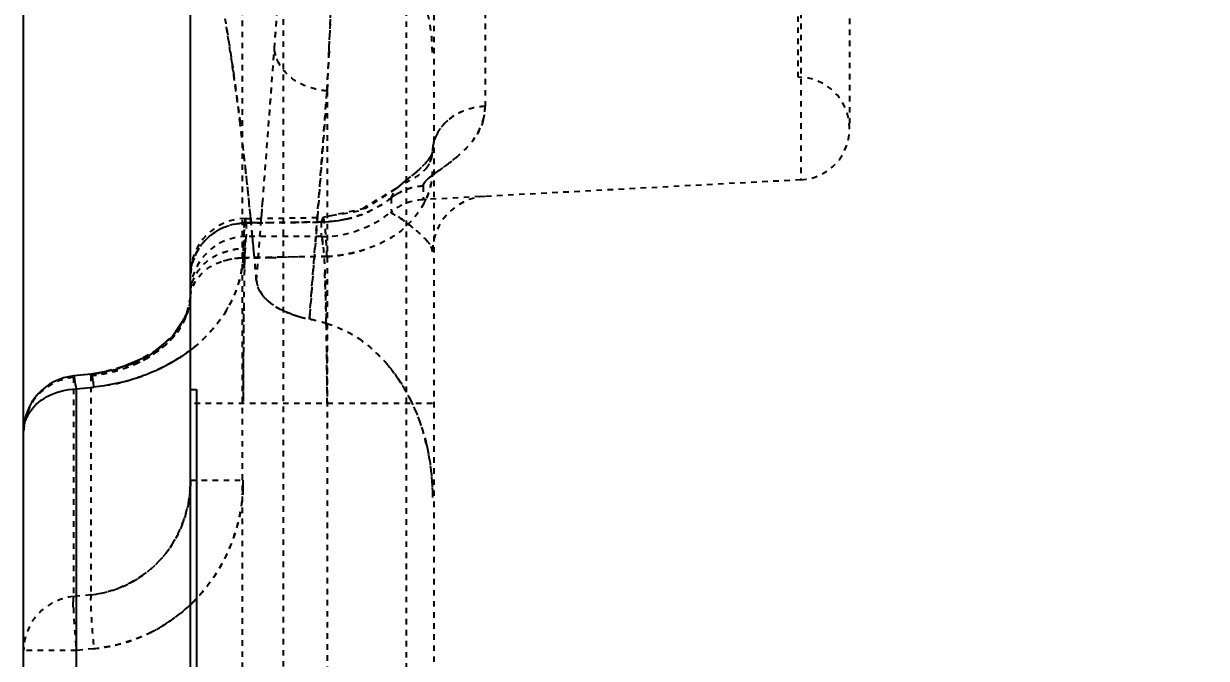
# Model space of a CAD drawing. Header units: millimetres. Extents: x 2461 to 3142, y 1660 to 2165.
# Drawn here: x 3007.49 to 3028.86, y 2001.07 to 2012.55 of the extents above; entities that cross this region are included whole.
import ezdxf

# ---------------------------------------------------------------- set-up
doc = ezdxf.new("R2010")
doc.units = ezdxf.units.MM
doc.linetypes.add('HIDDEN', pattern=[0.2, 0.1, -0.1])
doc.layers.add('DEFAULT_2', color=8, linetype='HIDDEN')
doc.styles.get("Standard").update_dxf_attribs({"font": 'arial.ttf'})
doc.dimstyles.new('mold', dxfattribs={"dimtxt": 8, "dimasz": 5, "dimexe": 0, "dimexo": 0, "dimgap": 0, "dimtad": 1, "dimzin": 1, "dimtxsty": 'Standard', "dimcen": 0, "dimclrd": 4, "dimclre": 4, "dimclrt": 6, "dimazin": 0, "dimtfac": 1, "dimtofl": 0, "dimtmove": 0, "dimatfit": 3, "dimfxl": 0, "dimarcsym": 0})

# ---------------------------------------------------------------- blocks, each defined once
blk = doc.blocks.new('*D98')
at = {"color": 4, "lineweight": -2, "transparency": 16777216}
for p, q in [((3007.488, 1962.515), (3007.488, 2125.809)), ((3012.488, 2125.809), (3077.488, 2125.809)), ((3082.488, 1999.505), (3082.488, 2125.809))]:
    blk.add_line(p, q, dxfattribs=at)
at = {"color": 4, "transparency": 16777216}
for points in [[(3012.488, 2126.642), (3012.488, 2124.976), (3007.488, 2125.809)], [(3077.488, 2126.642), (3077.488, 2124.976), (3082.488, 2125.809)]]:
    blk.add_solid(points, dxfattribs=at)
at = {"layer": 'Defpoints', "color": 0, "transparency": 16777216}
for p in [(3082.488, 2125.809), (3082.488, 1999.505), (3007.488, 1962.515)]:
    blk.add_point(p, dxfattribs=at)
at = {"color": 6, "transparency": 16777216, "insert": (3050.737, 2130.617), "char_height": 8, "attachment_point": 5}
blk.add_mtext('75,00', dxfattribs=at)

msp = doc.modelspace()

# ---------------------------------------------------------------- linework, layer by layer
at = {"color": 7, "linetype": 'Continuous'}
for p, q in [((3010.503, 1754.352), (3010.503, 2104.352)), ((3010.419, 2007.262), (3010.176, 2006.889)), ((3010.176, 2006.889), (3009.749, 2006.543)), ((3009.749, 2006.543), (3009.148, 2006.29)), ((3009.428, 2006.384), (3009.27, 2006.341)), ((3009.607, 2006.483), (3009.428, 2006.384)), ((3008.709, 2006.209), (3008.394, 2006.178)), ((3009.148, 2006.29), (3008.709, 2006.209)), ((3008.709, 2006.209), (3008.709, 2006.209)), ((3008.441, 2005.946), (3008.756, 2005.978)), ((3008.441, 1997.66), (3008.441, 2005.946)), ((3010.503, 2005.931), (3010.613, 2005.931)), ((3010.613, 2005.931), (3010.613, 1995.931)), ((3007.488, 1986.238), (3007.488, 2005.178))]:
    msp.add_line(p, q, dxfattribs=at)
msp.add_arc((3008.493, 2005.178), 1.005, 95.6743, 180, dxfattribs=at)
for points, knots in [([(3010.513, 2006.655), (3010.456, 2006.61), (3010.206, 2006.431), (3009.931, 2006.29), (3009.713, 2006.205)], [0, 0, 0, 0, 0.238495, 1, 1, 1, 1]), ([(3008.441, 2005.946), (3008.433, 2005.999), (3008.418, 2006.074), (3008.409, 2006.154), (3008.397, 2006.175)], [0, 0, 0, 0, 0.686592, 1, 1, 1, 1]), ([(3008.709, 2006.206), (3008.716, 2006.203), (3008.72, 2006.171), (3008.727, 2006.15), (3008.731, 2006.132)], [0, 0, 0, 0, 0.280904, 1, 1, 1, 1]), ([(3008.731, 2006.132), (3008.733, 2006.122), (3008.742, 2006.07), (3008.75, 2006.019), (3008.756, 2005.978)], [0, 0, 0, 0, 0.198788, 1, 1, 1, 1]), ([(3009.713, 2006.205), (3009.638, 2006.176), (3009.328, 2006.068), (3009.003, 2006.002), (3008.756, 2005.978)], [0, 0, 0, 0, 0.244597, 1, 1, 1, 1]), ([(3007.562, 2005.467), (3007.638, 2005.61), (3007.911, 2005.855), (3008.258, 2005.939), (3008.441, 2005.946)], [0, 0, 0, 0, 0.469, 1, 1, 1, 1])]:
    msp.add_open_spline(points, degree=3, knots=knots, dxfattribs=at)
msp.add_open_spline([(3007.488, 2005.178), (3007.488, 2005.277), (3007.515, 2005.379), (3007.562, 2005.467)], degree=3, dxfattribs=at)
at = {"layer": 'DEFAULT_2', "color": 8, "linetype": 'HIDDEN'}
for p, q in [((3014.905, 2031.309), (3014.875, 1848.991)), ((3014.399, 2027.588), (3014.403, 1848.905)), ((3015.81, 2027.346), (3015.827, 2011.052)), ((3021.533, 2026.746), (3021.533, 2009.723)), ((3022.413, 2025.839), (3022.413, 2010.65)), ((3011.438, 2025.601), (3011.438, 1853.103)), ((3021.484, 2011.578), (3021.484, 2024.911)), ((3012.175, 2015.025), (3012.175, 1861.051)), ((3011.913, 2010.688), (3012.02, 2012.098)), ((3013.006, 2012.051), (3012.97, 2011.329)), ((3011.274, 2011.694), (3011.285, 2011.611)), ((3012.97, 2011.329), (3012.866, 2009.954)), ((3012.97, 2011.329), (3012.97, 1997.563)), ((3011.806, 2009.301), (3011.913, 2010.688)), ((3014.857, 2010.163), (3014.765, 2010.035)), ((3014.875, 2010.234), (3014.862, 2010.182)), ((3012.866, 2009.954), (3012.796, 2009.042)), ((3014.765, 2010.035), (3014.593, 2009.874)), ((3014.575, 2009.858), (3014.325, 2009.658)), ((3021.533, 2009.723), (3014.706, 2009.365)), ((3014.21, 2009.56), (3013.537, 2009.159)), ((3014.212, 2009.562), (3013.66, 2009.207)), ((3014.128, 2009.394), (3014.21, 2009.56)), ((3014.128, 2009.394), (3014.201, 2009.551)), ((3014.384, 2009.705), (3014.201, 2009.551)), ((3014.201, 2009.551), (3014.204, 2009.554)), ((3014.325, 2009.658), (3014.211, 2009.561)), ((3014.706, 2009.609), (3014.706, 2009.365)), ((3011.784, 2009.027), (3011.806, 2009.301)), ((3014.128, 2009.394), (3014.128, 2009.171)), ((3013.66, 2009.207), (3012.896, 2009.043)), ((3013.537, 2009.159), (3012.896, 2009.043)), ((3011.493, 2009.022), (3012.896, 2009.044)), ((3011.508, 2008.944), (3011.493, 2009.022)), ((3011.508, 2008.944), (3012.865, 2008.96)), ((3011.599, 2008.945), (3011.508, 2008.944)), ((3011.508, 2008.944), (3011.508, 2008.697)), ((3011.591, 2009.027), (3011.603, 2008.913)), ((3011.683, 2008.946), (3011.599, 2008.945)), ((3011.961, 2008.949), (3011.683, 2008.946)), ((3011.758, 2008.697), (3011.784, 2009.027)), ((3012.413, 2008.954), (3011.961, 2008.949)), ((3012.865, 2008.96), (3012.413, 2008.954)), ((3012.796, 2009.042), (3012.769, 2008.697)), ((3012.896, 2009.044), (3012.865, 2008.96)), ((3012.865, 2008.96), (3012.865, 2008.726)), ((3012.865, 2008.697), (3011.508, 2008.697)), ((3011.695, 2007.903), (3011.758, 2008.697)), ((3012.769, 2008.697), (3012.76, 2008.579)), ((3012.76, 2008.579), (3012.66, 2007.321)), ((3012.97, 2008.338), (3011.452, 2008.315)), ((3011.452, 2008.315), (3011.958, 2008.317)), ((3011.958, 2008.317), (3012.464, 2008.337)), ((3012.464, 2008.337), (3012.97, 2008.338)), ((3010.502, 2007.606), (3010.419, 2007.262)), ((3010.502, 2007.606), (3010.444, 2007.326)), ((3010.501, 2007.593), (3010.502, 2007.606)), ((3010.444, 2007.326), (3010.257, 2006.986)), ((3012.66, 2007.321), (3012.651, 2007.205)), ((3010.257, 2006.986), (3009.918, 2006.656)), ((3009.918, 2006.656), (3009.607, 2006.483)), ((3008.394, 2006.178), (3008.388, 2006.152)), ((3008.388, 2006.152), (3008.388, 2002.191)), ((3008.703, 2006.183), (3008.709, 2006.209)), ((3008.703, 2006.183), (3008.703, 2002.222)), ((3008.709, 2006.209), (3008.709, 2006.209)), ((3014.875, 2005.682), (3010.503, 2005.682)), ((3010.503, 2004.292), (3011.456, 2004.292)), ((3008.703, 2002.222), (3008.388, 2002.191)), ((3008.441, 2001.217), (3007.488, 2001.217)), ((3008.756, 2001.248), (3008.441, 2001.217))]:
    msp.add_line(p, q, dxfattribs=at)
for points in [[(3014.875, 2010.232), (3014.87, 2010.197), (3014.81, 2010.088), (3014.633, 2009.907), (3014.384, 2009.705)], [(3009.27, 2006.341), (3008.838, 2006.225), (3008.709, 2006.209)]]:
    msp.add_lwpolyline(points, dxfattribs=at)
for centre, radius, start, end in [((1646.446, 2079.571), 1368.227, 357.141123, 357.597826), ((1663.358, 2078.806), 1351.298, 357.168403, 357.546608), ((2060.812, 2083.359), 953.874, 355.715607, 355.995399), ((2060.912, 2083.35), 953.773, 355.71574, 355.995557), ((3011.86, 2012.026), 3.015, 0, 84), ((2975.302, 2006.596), 36.331, 9.1765, 9.4255), ((2971.811, 2006.036), 39.866, 8.3633, 9.1719), ((2174.93, 2074.771), 839.433, 355.431044, 355.718244), ((2967.052, 2005.324), 44.678, 8.1967, 8.3788), ((2960.262, 2004.364), 51.536, 7.0922, 8.0834), ((3021.484, 2010.65), 0.928, 273, 90), ((2176.544, 2073.468), 838.729, 355.468616, 355.751238), ((3014.893, 2011.052), 0.934, 344.2089, 359.9468), ((2956.12, 2003.826), 55.712, 6.6697, 7.1154), ((2948.713, 2002.959), 63.17, 6.26739, 6.67048), ((2938.749, 2001.867), 73.194, 5.61419, 6.26575), ((3014.758, 2008.576), 1.033, 116.088, 121.3372), ((3014.72, 2008.637), 0.961, 121.301, 128.075), ((3014.759, 2008.361), 1.005, 92.9999, 128.9165), ((3013.443, 2009.973), 1.446, 331.8951, 336.8366), ((3015.88, 2008.42), 1.005, 93.0018, 180), ((3012.865, 2010.707), 2.01, 270.0009, 308.9165), ((3012.839, 2011.101), 2.143, 282.8641, 294.9792), ((3011.508, 2008.018), 1.005, 90.8517, 180), ((2925.603, 2000.555), 86.405, 5.41755, 5.55104), ((3011.508, 2007.692), 1.005, 90, 180), ((2920.669, 2000.088), 91.36, 5.21665, 5.41692), ((3006.473, 2008.615), 4.989, 356.5505, 358.5139), ((3007.044, 2008.597), 4.417, 357.8563, 358.5669), ((3006.152, 2008.632), 5.309, 356.5852, 357.839), ((2912.874, 1999.379), 99.188, 4.93027, 5.21547), ((3009.493, 2007.662), 1.01, 353.4233, 359.9267), ((3009.18, 2008.546), 2.298, 329.0563, 330.6052), ((3137.773, 2005.911), 126.317, 179.29979, 179.68055), ((3009.32, 2007.697), 1.188, 336.5, 340.2986), ((3013.079, 2009.364), 2.2, 250.0352, 252.2676), ((3013.13, 2009.523), 2.367, 252.2607, 254.2273), ((3013.175, 2009.684), 2.534, 254.2373, 258.0708), ((3011.743, 2002.915), 4.385, 76.6112, 78.0542), ((3011.76, 2002.988), 4.309, 73.6925, 78.0713), ((3011.781, 2003.065), 4.23, 73.6745, 75.1523), ((2943.274, 2005.821), 69.695, 0.6493, 1.08729), ((3008.734, 2008.948), 2.903, 307.8148, 309.0865), ((3173.263, 2005.703), 161.808, 179.6767, 180.00726), ((2930.537, 2005.683), 82.434, 359.99935, 0.64523), ((3012.012, 2004.649), 2.686, 40.1892, 47.7975), ((3011.495, 2004.272), 3.328, 26.2521, 31.8104), ((3010.903, 2004.036), 3.967, 13.3067, 16.0396), ((3008.323, 2004.292), 3.133, 356.8837, 359.9924), ((3008.446, 2004.213), 2.988, 314.1063, 318.0831)]:
    msp.add_arc(centre, radius, start, end, dxfattribs=at)
for points, knots in [([(3010.904, 2013.818), (3010.951, 2013.596), (3011.152, 2012.572), (3011.302, 2011.538), (3011.403, 2010.727)], [0, 0, 0, 0, 0.21698, 1, 1, 1, 1]), ([(3012.97, 2011.329), (3012.852, 2011.338), (3012.616, 2011.392), (3012.225, 2011.591), (3012.03, 2011.9), (3012.02, 2012.099)], [0, 0, 0, 0, 0.272162, 0.545576, 1, 1, 1, 1]), ([(3012.108, 2011.813), (3012.095, 2011.836), (3012.05, 2011.926), (3012.024, 2012.025), (3012.02, 2012.098)], [0, 0, 0, 0, 0.266939, 1, 1, 1, 1]), ([(3014.706, 2009.609), (3014.706, 2009.648), (3014.78, 2009.736), (3014.92, 2009.843), (3015.114, 2009.979), (3015.394, 2010.19), (3015.711, 2010.516), (3015.827, 2010.875), (3015.827, 2011.052)], [0, 0, 0, 0, 0.061544, 0.161732, 0.290818, 0.434038, 0.720111, 1, 1, 1, 1]), ([(3015.827, 2011.052), (3015.706, 2011.046), (3015.463, 2010.994), (3015.058, 2010.782), (3014.875, 2010.443), (3014.875, 2010.233)], [0, 0, 0, 0, 0.267833, 0.538144, 1, 1, 1, 1]), ([(3015.827, 2011.052), (3015.768, 2011.049), (3015.527, 2011.018), (3015.29, 2010.917), (3015.151, 2010.797)], [0, 0, 0, 0, 0.24524, 1, 1, 1, 1]), ([(3011.695, 2007.903), (3011.673, 2008.158), (3011.588, 2009.1), (3011.489, 2010.042), (3011.403, 2010.727)], [0, 0, 0, 0, 0.270136, 1, 1, 1, 1]), ([(3014.95, 2010.537), (3014.938, 2010.512), (3014.897, 2010.416), (3014.875, 2010.31), (3014.875, 2010.233)], [0, 0, 0, 0, 0.264244, 1, 1, 1, 1]), ([(3014.213, 2009.561), (3014.272, 2009.615), (3014.422, 2009.691), (3014.64, 2009.805), (3014.827, 2009.981), (3014.875, 2010.15), (3014.875, 2010.233)], [0, 0, 0, 0, 0.242086, 0.500868, 0.747575, 1, 1, 1, 1]), ([(3014.763, 2009.927), (3014.779, 2009.947), (3014.843, 2010.037), (3014.875, 2010.15), (3014.875, 2010.233)], [0, 0, 0, 0, 0.239398, 1, 1, 1, 1]), ([(3015.313, 2010.135), (3015.277, 2010.104), (3015.133, 2009.989), (3014.98, 2009.886), (3014.871, 2009.804)], [0, 0, 0, 0, 0.26074, 1, 1, 1, 1]), ([(3014.875, 2009.876), (3014.875, 2009.477), (3014.493, 2008.832), (3013.694, 2008.446), (3013.212, 2008.348), (3012.97, 2008.338)], [0, 0, 0, 0, 0.451854, 0.725582, 1, 1, 1, 1]), ([(3014.819, 2009.762), (3014.81, 2009.755), (3014.78, 2009.729), (3014.751, 2009.701), (3014.734, 2009.678)], [0, 0, 0, 0, 0.27883, 1, 1, 1, 1]), ([(3014.772, 2009.404), (3014.789, 2009.443), (3014.846, 2009.594), (3014.875, 2009.757), (3014.875, 2009.876)], [0, 0, 0, 0, 0.263341, 1, 1, 1, 1]), ([(3014.706, 2009.609), (3014.657, 2009.607), (3014.451, 2009.58), (3014.252, 2009.491), (3014.128, 2009.394)], [0, 0, 0, 0, 0.238239, 1, 1, 1, 1]), ([(3014.128, 2009.394), (3014.035, 2009.321), (3013.656, 2009.077), (3013.197, 2008.96), (3012.865, 2008.96)], [0, 0, 0, 0, 0.261782, 1, 1, 1, 1]), ([(3014.128, 2009.143), (3014.118, 2009.135), (3014.19, 2009.09), (3014.254, 2009.063), (3014.389, 2008.966), (3014.473, 2008.897), (3014.52, 2008.858)], [0, 0, 0, 0, 0.076399, 0.302226, 0.623936, 1, 1, 1, 1]), ([(3014.875, 2008.42), (3014.875, 2008.506), (3014.771, 2008.633), (3014.628, 2008.77), (3014.491, 2008.883), (3014.366, 2008.982), (3014.241, 2009.069), (3014.184, 2009.098), (3014.12, 2009.135), (3014.128, 2009.143)], [0, 0, 0, 0, 0.245323, 0.407354, 0.577877, 0.739876, 0.875736, 0.968239, 1, 1, 1, 1]), ([(3011.508, 2008.944), (3011.253, 2008.944), (3010.724, 2008.742), (3010.503, 2008.216), (3010.503, 2007.965)], [0, 0, 0, 0, 0.504506, 1, 1, 1, 1]), ([(3011.493, 2009.022), (3011.49, 2009.022), (3011.487, 2009.006), (3011.483, 2008.984), (3011.479, 2008.939), (3011.472, 2008.85), (3011.465, 2008.695), (3011.461, 2008.563), (3011.46, 2008.486)], [0, 0, 0, 0, 0.018384, 0.067226, 0.147397, 0.25868, 0.57245, 1, 1, 1, 1]), ([(3011.473, 2008.861), (3011.476, 2008.897), (3011.481, 2008.949), (3011.484, 2009.003), (3011.49, 2009.019)], [0, 0, 0, 0, 0.678941, 1, 1, 1, 1]), ([(3013.316, 2009.012), (3013.278, 2009.003), (3013.129, 2008.973), (3012.977, 2008.96), (3012.865, 2008.96)], [0, 0, 0, 0, 0.257106, 1, 1, 1, 1]), ([(3012.97, 2008.338), (3012.966, 2008.438), (3012.958, 2008.612), (3012.942, 2008.828), (3012.925, 2008.963), (3012.911, 2009.02), (3012.901, 2009.04), (3012.896, 2009.04)], [0, 0, 0, 0, 0.422669, 0.732351, 0.924801, 0.976347, 1, 1, 1, 1]), ([(3011.508, 2008.697), (3011.503, 2008.697), (3011.504, 2008.667), (3011.495, 2008.633), (3011.493, 2008.556), (3011.487, 2008.459), (3011.483, 2008.332), (3011.477, 2008.115), (3011.47, 2007.787), (3011.464, 2007.336), (3011.459, 2006.821), (3011.456, 2006.263), (3011.456, 2005.878), (3011.456, 2005.682)], [0, 0, 0, 0, 0.005108, 0.019599, 0.043465, 0.076544, 0.118495, 0.168901, 0.293214, 0.44462, 0.617394, 0.805131, 1, 1, 1, 1]), ([(3011.46, 2008.486), (3011.46, 2008.524), (3011.464, 2008.649), (3011.468, 2008.774), (3011.473, 2008.861)], [0, 0, 0, 0, 0.300159, 1, 1, 1, 1]), ([(3011.492, 2008.549), (3011.493, 2008.57), (3011.496, 2008.606), (3011.498, 2008.656), (3011.504, 2008.678), (3011.505, 2008.697), (3011.508, 2008.697)], [0, 0, 0, 0, 0.431835, 0.742838, 0.931781, 1, 1, 1, 1]), ([(3012.865, 2008.697), (3012.871, 2008.697), (3012.879, 2008.669), (3012.888, 2008.631), (3012.897, 2008.555), (3012.911, 2008.407), (3012.926, 2008.155), (3012.941, 2007.787), (3012.954, 2007.337), (3012.963, 2006.822), (3012.969, 2006.263), (3012.97, 2005.878), (3012.97, 2005.682)], [0, 0, 0, 0, 0.006042, 0.021157, 0.045489, 0.078751, 0.170669, 0.29403, 0.445218, 0.61793, 0.805185, 1, 1, 1, 1]), ([(3012.898, 2008.546), (3012.894, 2008.584), (3012.887, 2008.635), (3012.877, 2008.68), (3012.869, 2008.697), (3012.865, 2008.697)], [0, 0, 0, 0, 0.726973, 0.918465, 1, 1, 1, 1]), ([(3010.503, 2007.965), (3010.503, 2008.151), (3010.583, 2008.409), (3010.742, 2008.602), (3010.787, 2008.647)], [0, 0, 0, 0, 0.74626, 1, 1, 1, 1]), ([(3010.503, 2007.66), (3010.503, 2007.872), (3010.686, 2008.214), (3011.094, 2008.429), (3011.338, 2008.481), (3011.46, 2008.486)], [0, 0, 0, 0, 0.463245, 0.733154, 1, 1, 1, 1]), ([(3011.081, 2008.406), (3011.173, 2008.441), (3011.3, 2008.474), (3011.428, 2008.485), (3011.46, 2008.486)], [0, 0, 0, 0, 0.758922, 1, 1, 1, 1]), ([(3011.477, 2008.121), (3011.478, 2008.164), (3011.482, 2008.307), (3011.487, 2008.45), (3011.492, 2008.549)], [0, 0, 0, 0, 0.306833, 1, 1, 1, 1]), ([(3012.97, 2008.338), (3013.03, 2008.34), (3013.276, 2008.36), (3013.519, 2008.417), (3013.696, 2008.479)], [0, 0, 0, 0, 0.241809, 1, 1, 1, 1]), ([(3014.759, 2008.639), (3014.776, 2008.621), (3014.829, 2008.558), (3014.875, 2008.479), (3014.875, 2008.42)], [0, 0, 0, 0, 0.293347, 1, 1, 1, 1]), ([(3010.502, 2007.606), (3010.514, 2007.799), (3010.71, 2008.1), (3011.102, 2008.273), (3011.335, 2008.314), (3011.452, 2008.315)], [0, 0, 0, 0, 0.452915, 0.725511, 1, 1, 1, 1]), ([(3011.452, 2008.315), (3011.426, 2008.011), (3011.242, 2007.359), (3010.78, 2006.862), (3010.503, 2006.648)], [0, 0, 0, 0, 0.46594, 1, 1, 1, 1]), ([(3011.452, 2008.315), (3011.448, 2008.239), (3011.411, 2007.927), (3011.299, 2007.625), (3011.182, 2007.417)], [0, 0, 0, 0, 0.242332, 1, 1, 1, 1]), ([(3012.957, 2007.144), (3012.955, 2007.237), (3012.948, 2007.562), (3012.938, 2007.887), (3012.927, 2008.119)], [0, 0, 0, 0, 0.285521, 1, 1, 1, 1]), ([(3010.502, 2007.606), (3010.503, 2007.63), (3010.517, 2007.731), (3010.557, 2007.827), (3010.597, 2007.893)], [0, 0, 0, 0, 0.235876, 1, 1, 1, 1]), ([(3010.503, 2007.66), (3010.503, 2007.685), (3010.51, 2007.789), (3010.542, 2007.891), (3010.576, 2007.963)], [0, 0, 0, 0, 0.236694, 1, 1, 1, 1]), ([(3011.695, 2007.903), (3011.7, 2007.851), (3011.772, 2007.607), (3011.997, 2007.442), (3012.175, 2007.359)], [0, 0, 0, 0, 0.210886, 1, 1, 1, 1]), ([(3008.703, 2006.183), (3008.96, 2006.208), (3009.435, 2006.328), (3010.019, 2006.664), (3010.394, 2007.101), (3010.491, 2007.437), (3010.501, 2007.593)], [0, 0, 0, 0, 0.314544, 0.58781, 0.809429, 1, 1, 1, 1]), ([(3010.409, 2007.223), (3010.398, 2007.197), (3010.345, 2007.087), (3010.277, 2006.985), (3010.218, 2006.913)], [0, 0, 0, 0, 0.238109, 1, 1, 1, 1]), ([(3011.151, 2007.364), (3011.115, 2007.303), (3010.95, 2007.055), (3010.74, 2006.838), (3010.564, 2006.695)], [0, 0, 0, 0, 0.237568, 1, 1, 1, 1]), ([(3010.218, 2006.913), (3010.198, 2006.889), (3010.112, 2006.789), (3010.012, 2006.7), (3009.932, 2006.639)], [0, 0, 0, 0, 0.234914, 1, 1, 1, 1]), ([(3013.544, 2006.853), (3013.992, 2006.552), (3014.677, 2005.621), (3014.875, 2004.525), (3014.875, 2003.98)], [0, 0, 0, 0, 0.497368, 1, 1, 1, 1]), ([(3010.503, 2006.648), (3010.386, 2006.561), (3009.861, 2006.216), (3009.237, 2006.012), (3008.756, 2005.978)], [0, 0, 0, 0, 0.232569, 1, 1, 1, 1]), ([(3009.932, 2006.639), (3009.905, 2006.618), (3009.787, 2006.533), (3009.659, 2006.461), (3009.559, 2006.414)], [0, 0, 0, 0, 0.235017, 1, 1, 1, 1]), ([(3009.559, 2006.414), (3009.497, 2006.385), (3009.224, 2006.27), (3008.93, 2006.206), (3008.703, 2006.183)], [0, 0, 0, 0, 0.231084, 1, 1, 1, 1]), ([(3008.388, 2006.152), (3008.151, 2006.127), (3007.679, 2005.902), (3007.488, 2005.412), (3007.488, 2005.178)], [0, 0, 0, 0, 0.504313, 1, 1, 1, 1]), ([(3008.709, 2006.206), (3008.715, 2006.204), (3008.719, 2006.179), (3008.731, 2006.14), (3008.742, 2006.066), (3008.751, 2006.011), (3008.756, 2005.978)], [0, 0, 0, 0, 0.075776, 0.265585, 0.573039, 1, 1, 1, 1]), ([(3007.562, 2005.467), (3007.561, 2005.466), (3007.515, 2005.377), (3007.488, 2005.276), (3007.488, 2005.178)], [0, 0, 0, 0, 0.015697, 1, 1, 1, 1]), ([(3010.503, 2004.292), (3010.503, 2003.797), (3010.159, 2002.776), (3009.188, 2002.266), (3008.703, 2002.222)], [0, 0, 0, 0, 0.504199, 1, 1, 1, 1]), ([(3008.703, 2002.222), (3009.188, 2002.266), (3010.159, 2002.776), (3010.503, 2003.797), (3010.503, 2004.292)], [0, 0, 0, 0, 0.4958, 1, 1, 1, 1]), ([(3008.756, 2001.248), (3009.124, 2001.283), (3009.854, 2001.497), (3010.745, 2002.199), (3011.324, 2003.175), (3011.456, 2003.922), (3011.456, 2004.292)], [0, 0, 0, 0, 0.249783, 0.499689, 0.749802, 1, 1, 1, 1]), ([(3011.451, 2004.122), (3011.432, 2003.774), (3011.279, 2003.08), (3010.901, 2002.476), (3010.669, 2002.217)], [0, 0, 0, 0, 0.500307, 1, 1, 1, 1]), ([(3008.388, 2002.191), (3008.151, 2002.167), (3007.679, 2001.942), (3007.488, 2001.452), (3007.488, 2001.217)], [0, 0, 0, 0, 0.504313, 1, 1, 1, 1]), ([(3008.388, 2002.191), (3008.383, 2002.149), (3008.385, 2002.03), (3008.397, 2001.706), (3008.421, 2001.424), (3008.441, 2001.217)], [0, 0, 0, 0, 0.132598, 0.361442, 1, 1, 1, 1]), ([(3008.386, 2001.997), (3008.385, 2002.019), (3008.384, 2002.083), (3008.383, 2002.149), (3008.388, 2002.191)], [0, 0, 0, 0, 0.334373, 1, 1, 1, 1]), ([(3008.703, 2002.222), (3008.698, 2002.181), (3008.7, 2002.066), (3008.711, 2001.741), (3008.736, 2001.457), (3008.756, 2001.248)], [0, 0, 0, 0, 0.125384, 0.352837, 1, 1, 1, 1]), ([(3008.703, 2002.222), (3008.698, 2002.181), (3008.7, 2002.066), (3008.711, 2001.741), (3008.736, 2001.457), (3008.756, 2001.248)], [0, 0, 0, 0, 0.125384, 0.352836, 1, 1, 1, 1])]:
    msp.add_open_spline(points, degree=3, knots=knots, dxfattribs=at)
for points in [[(3012.97, 2011.329), (3012.85, 2011.338), (3012.73, 2011.366), (3012.617, 2011.408)], [(3015.151, 2010.797), (3015.068, 2010.726), (3014.998, 2010.635), (3014.95, 2010.537)], [(3015.792, 2010.798), (3015.767, 2010.71), (3015.729, 2010.624), (3015.681, 2010.545)], [(3014.871, 2009.804), (3014.854, 2009.79), (3014.836, 2009.776), (3014.819, 2009.762)], [(3014.706, 2009.609), (3014.568, 2009.602), (3014.429, 2009.565), (3014.304, 2009.504)], [(3014.734, 2009.678), (3014.72, 2009.658), (3014.706, 2009.634), (3014.706, 2009.609)], [(3014.128, 2009.394), (3014.01, 2009.301), (3013.88, 2009.222), (3013.743, 2009.159)], [(3010.787, 2008.647), (3010.879, 2008.739), (3010.992, 2008.815), (3011.113, 2008.865)], [(3011.113, 2008.865), (3011.237, 2008.917), (3011.374, 2008.944), (3011.508, 2008.944)], [(3011.102, 2008.258), (3011.215, 2008.293), (3011.334, 2008.313), (3011.452, 2008.315)], [(3011.765, 2007.699), (3011.728, 2007.76), (3011.701, 2007.831), (3011.695, 2007.903)], [(3011.862, 2007.574), (3011.826, 2007.612), (3011.792, 2007.654), (3011.765, 2007.699)], [(3010.496, 2007.543), (3010.487, 2007.459), (3010.467, 2007.376), (3010.438, 2007.297)], [(3011.934, 2007.509), (3011.909, 2007.529), (3011.885, 2007.551), (3011.862, 2007.574)], [(3012.175, 2007.359), (3012.089, 2007.399), (3012.007, 2007.449), (3011.934, 2007.509)], [(3012.327, 2007.296), (3012.276, 2007.315), (3012.225, 2007.336), (3012.175, 2007.359)], [(3012.175, 2007.359), (3012.275, 2007.312), (3012.38, 2007.275), (3012.486, 2007.245)], [(3012.97, 2007.124), (3013.173, 2007.065), (3013.368, 2006.97), (3013.544, 2006.853)], [(3013.542, 2006.854), (3013.639, 2006.789), (3013.731, 2006.717), (3013.817, 2006.639)], [(3014.064, 2006.382), (3014.159, 2006.27), (3014.246, 2006.151), (3014.323, 2006.026)], [(3014.48, 2005.744), (3014.576, 2005.548), (3014.655, 2005.342), (3014.715, 2005.132)], [(3007.488, 2005.178), (3007.488, 2005.321), (3007.523, 2005.469), (3007.586, 2005.598)], [(3014.763, 2004.949), (3014.838, 2004.632), (3014.875, 2004.305), (3014.875, 2003.98)], [(3010.525, 2002.068), (3010.311, 2001.86), (3010.063, 2001.683), (3009.797, 2001.549)], [(3009.797, 2001.549), (3009.474, 2001.386), (3009.115, 2001.282), (3008.756, 2001.248)]]:
    msp.add_open_spline(points, degree=3, dxfattribs=at)

# ---------------------------------------------------------------- dimensions: what is measured, and where the dimension line sits
dim = msp.add_linear_dim(base=(3082.488, 2125.809), p1=(3007.488, 1962.515), p2=(3082.488, 1999.505), dimstyle='mold')
dim.commit()
dim.dimension.update_dxf_attribs({"geometry": '*D98', "text_midpoint": (3050.737, 2125.809), "dimtype": 160})

doc.saveas('drawing.dxf')
